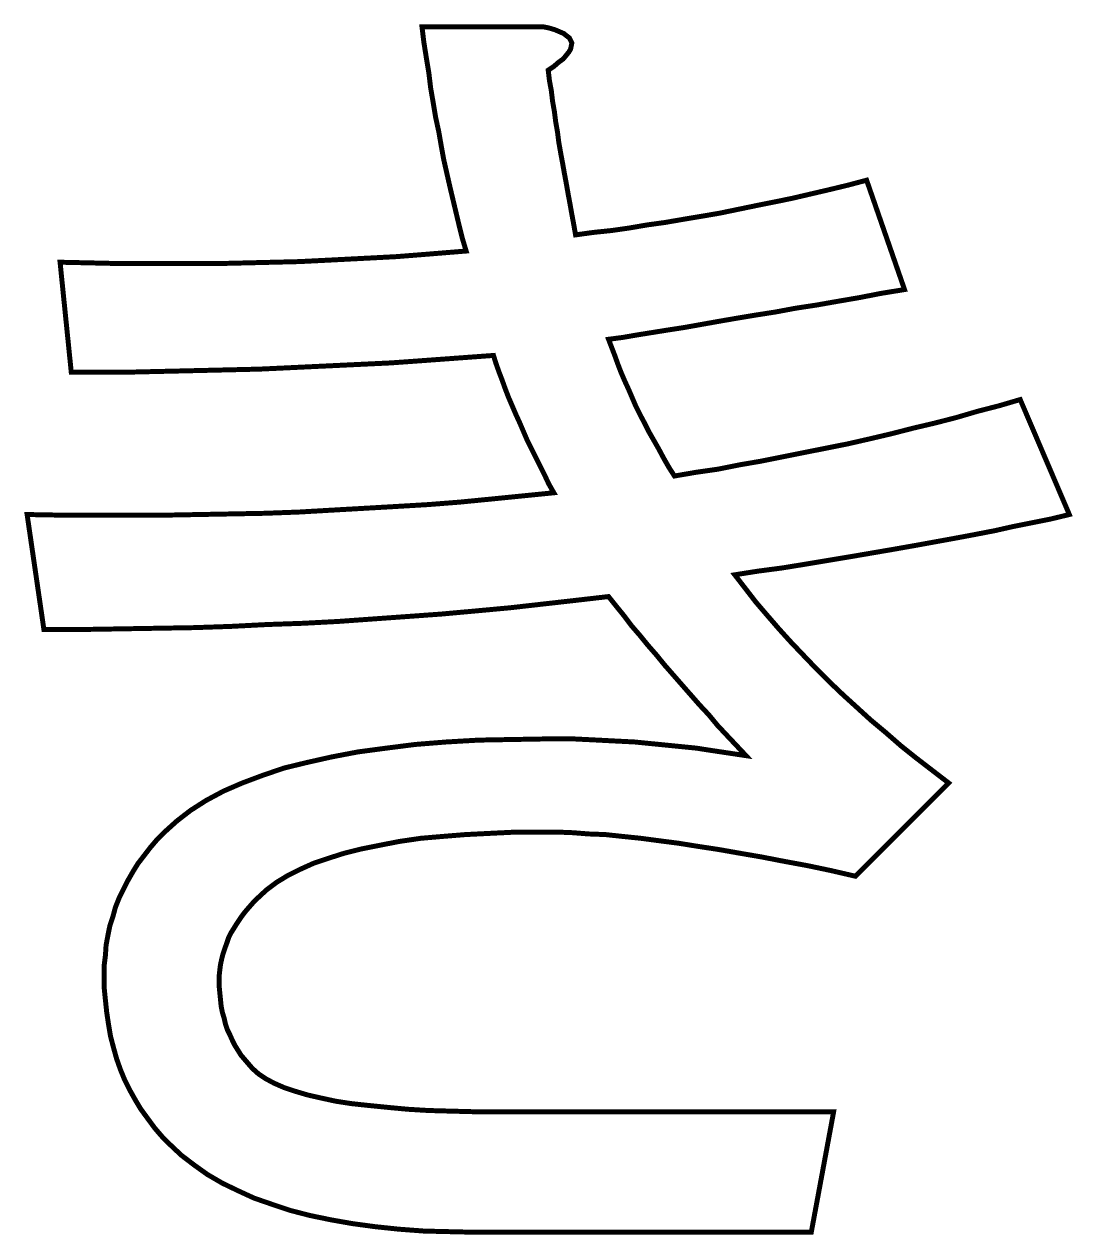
# Model space of a CAD drawing. Extents: x 26.3 to 68.4, y 182.2 to 230.9.
import ezdxf

# ---------------------------------------------------------------- set-up
doc = ezdxf.new("R2010")
doc.units = 0
doc.layers.get('0').update_dxf_attribs({"linetype": 'CONTINUOUS'})

msp = doc.modelspace()

# ---------------------------------------------------------------- linework, layer by layer
at = {"const_width": 0.2}
msp.add_lwpolyline([(49.775, 218.275), (49.9, 217.95), (50.025, 217.625), (50.15, 217.275), (50.275, 216.95), (50.425, 216.6), (50.575, 216.275), (50.725, 215.925), (50.875, 215.575), (51.05, 215.225), (51.225, 214.9), (51.4, 214.55), (51.6, 214.2), (51.8, 213.85), (52, 213.475), (52.2, 213.125), (52.425, 212.775), (53.3, 212.925), (54.175, 213.05), (55.05, 213.225), (55.925, 213.375), (56.8, 213.55), (57.675, 213.725), (58.55, 213.9), (59.425, 214.075), (60.3, 214.275), (61.15, 214.475), (62.025, 214.7), (62.875, 214.9), (63.75, 215.125), (64.6, 215.375), (65.475, 215.6), (66.325, 215.85), (68.3, 211.225), (67.575, 211.05), (66.825, 210.9), (66.075, 210.75), (65.3, 210.575), (64.525, 210.425), (63.725, 210.275), (62.9, 210.125), (62.075, 209.975), (61.225, 209.825), (60.35, 209.675), (59.475, 209.525), (58.575, 209.375), (57.675, 209.225), (56.75, 209.075), (55.8, 208.95), (54.85, 208.8), (55.275, 208.25), (55.7, 207.7), (56.15, 207.175), (56.625, 206.625), (57.1, 206.1), (57.6, 205.575), (58.125, 205.025), (58.65, 204.5), (59.2, 203.975), (59.75, 203.475), (60.325, 202.95), (60.925, 202.45), (61.525, 201.925), (62.15, 201.425), (62.8, 200.925), (63.45, 200.425), (59.7, 196.675), (58.725, 196.9), (57.775, 197.1), (56.825, 197.275), (55.925, 197.45), (55.05, 197.6), (54.2, 197.75), (53.375, 197.875), (52.6, 198), (51.825, 198.1), (51.075, 198.2), (50.35, 198.275), (49.65, 198.35), (48.975, 198.375), (48.35, 198.425), (47.725, 198.45), (47.125, 198.45), (46.05, 198.45), (45.025, 198.4), (44.025, 198.35), (43.1, 198.275), (42.225, 198.2), (41.375, 198.075), (40.6, 197.925), (39.85, 197.775), (39.15, 197.6), (38.525, 197.4), (37.925, 197.2), (37.375, 196.95), (36.875, 196.7), (36.425, 196.425), (36.025, 196.125), (35.675, 195.8), (35.475, 195.6), (35.3, 195.4), (35.15, 195.225), (35, 195.025), (34.85, 194.8), (34.725, 194.6), (34.6, 194.4), (34.5, 194.2), (34.425, 193.975), (34.35, 193.775), (34.275, 193.55), (34.225, 193.35), (34.175, 193.125), (34.15, 192.925), (34.125, 192.7), (34.125, 192.475), (34.125, 192.2), (34.15, 191.95), (34.175, 191.7), (34.2, 191.45), (34.25, 191.2), (34.325, 190.95), (34.375, 190.725), (34.45, 190.5), (34.55, 190.3), (34.65, 190.075), (34.75, 189.875), (34.875, 189.675), (35, 189.475), (35.15, 189.3), (35.3, 189.125), (35.45, 188.95), (35.7, 188.725), (36, 188.525), (36.325, 188.35), (36.725, 188.175), (37.175, 188.025), (37.675, 187.875), (38.225, 187.75), (38.8, 187.625), (39.45, 187.525), (40.15, 187.45), (40.9, 187.375), (41.7, 187.3), (42.525, 187.25), (43.425, 187.225), (44.375, 187.2), (45.375, 187.2), (58.825, 187.2), (57.925, 182.35), (44.475, 182.35), (43.4, 182.375), (42.35, 182.4), (41.35, 182.475), (40.4, 182.575), (39.475, 182.7), (38.625, 182.85), (37.775, 183.025), (37, 183.225), (36.25, 183.475), (35.525, 183.725), (34.875, 184.025), (34.25, 184.325), (33.65, 184.675), (33.125, 185.05), (32.6, 185.45), (32.15, 185.875), (31.825, 186.2), (31.525, 186.55), (31.25, 186.925), (30.975, 187.3), (30.75, 187.675), (30.525, 188.075), (30.325, 188.475), (30.15, 188.9), (30, 189.325), (29.875, 189.775), (29.75, 190.25), (29.675, 190.7), (29.6, 191.2), (29.55, 191.675), (29.5, 192.175), (29.5, 192.7), (29.5, 193.1), (29.55, 193.5), (29.575, 193.9), (29.65, 194.3), (29.725, 194.675), (29.85, 195.05), (29.95, 195.425), (30.1, 195.8), (30.275, 196.15), (30.45, 196.5), (30.65, 196.85), (30.85, 197.175), (31.1, 197.5), (31.35, 197.825), (31.625, 198.15), (31.925, 198.45), (32.425, 198.9), (32.975, 199.325), (33.6, 199.725), (34.3, 200.1), (35.05, 200.425), (35.85, 200.725), (36.725, 201.025), (37.65, 201.25), (38.65, 201.475), (39.7, 201.675), (40.825, 201.825), (42, 201.975), (43.25, 202.075), (44.55, 202.15), (45.925, 202.175), (47.35, 202.2), (47.85, 202.2), (48.35, 202.2), (48.85, 202.175), (49.35, 202.15), (49.825, 202.125), (50.325, 202.1), (50.825, 202.075), (51.325, 202.025), (51.825, 201.975), (52.325, 201.925), (52.825, 201.875), (53.325, 201.825), (53.8, 201.75), (54.3, 201.675), (54.8, 201.6), (55.3, 201.525), (54.925, 201.925), (54.525, 202.35), (54.15, 202.75), (53.8, 203.175), (53.425, 203.575), (53.075, 203.975), (52.725, 204.375), (52.375, 204.775), (52.025, 205.175), (51.7, 205.575), (51.35, 205.975), (51.025, 206.375), (50.7, 206.75), (50.4, 207.15), (50.075, 207.55), (49.775, 207.925), (48.475, 207.775), (47.15, 207.625), (45.825, 207.475), (44.475, 207.35), (43.1, 207.225), (41.725, 207.125), (40.325, 207.025), (38.925, 206.925), (37.5, 206.85), (36.05, 206.8), (34.6, 206.725), (33.125, 206.675), (31.625, 206.65), (30.125, 206.625), (28.6, 206.6), (27.075, 206.6), (26.4, 211.225), (27.8, 211.2), (29.2, 211.2), (30.575, 211.2), (31.95, 211.2), (33.3, 211.225), (34.65, 211.25), (35.975, 211.275), (37.325, 211.325), (38.625, 211.4), (39.95, 211.475), (41.25, 211.55), (42.525, 211.625), (43.8, 211.725), (45.075, 211.85), (46.325, 211.975), (47.575, 212.1), (47.375, 212.45), (47.2, 212.825), (47.025, 213.175), (46.85, 213.525), (46.675, 213.875), (46.5, 214.225), (46.35, 214.575), (46.2, 214.925), (46.05, 215.25), (45.9, 215.6), (45.75, 215.95), (45.625, 216.275), (45.5, 216.625), (45.375, 216.95), (45.25, 217.3), (45.15, 217.625), (44.125, 217.55), (43.1, 217.475), (42.075, 217.4), (41.025, 217.325), (39.975, 217.275), (38.925, 217.225), (37.875, 217.175), (36.825, 217.125), (35.75, 217.075), (34.7, 217.05), (33.625, 217.025), (32.55, 217), (31.45, 216.975), (30.375, 216.95), (29.275, 216.95), (28.175, 216.95), (27.725, 221.375), (28.85, 221.35), (29.95, 221.325), (31.05, 221.325), (32.125, 221.325), (33.2, 221.325), (34.25, 221.325), (35.3, 221.35), (36.325, 221.375), (37.35, 221.4), (38.35, 221.45), (39.325, 221.5), (40.3, 221.55), (41.25, 221.6), (42.2, 221.675), (43.125, 221.75), (44.05, 221.825), (43.9, 222.325), (43.775, 222.825), (43.65, 223.35), (43.525, 223.875), (43.4, 224.4), (43.275, 224.95), (43.15, 225.5), (43.05, 226.05), (42.95, 226.625), (42.825, 227.2), (42.725, 227.8), (42.625, 228.375), (42.55, 229), (42.45, 229.6), (42.35, 230.225), (42.275, 230.85), (47.125, 230.85), (47.375, 230.8), (47.625, 230.725), (47.8, 230.65), (47.975, 230.575), (48.1, 230.475), (48.2, 230.4), (48.25, 230.3), (48.3, 230.2), (48.275, 230.075), (48.25, 229.95), (48.175, 229.825), (48.075, 229.7), (47.95, 229.55), (47.775, 229.425), (47.575, 229.25), (47.35, 229.1), (47.4, 228.675), (47.475, 228.275), (47.525, 227.85), (47.6, 227.425), (47.65, 227.025), (47.725, 226.6), (47.775, 226.2), (47.85, 225.775), (47.925, 225.375), (48, 224.95), (48.075, 224.55), (48.15, 224.125), (48.225, 223.725), (48.3, 223.3), (48.375, 222.9), (48.45, 222.475), (49.175, 222.575), (49.9, 222.65), (50.6, 222.75), (51.325, 222.875), (52.05, 222.975), (52.775, 223.1), (53.525, 223.225), (54.25, 223.35), (54.975, 223.5), (55.7, 223.65), (56.45, 223.8), (57.175, 223.95), (57.925, 224.125), (58.675, 224.3), (59.4, 224.475), (60.15, 224.675), (61.675, 220.275), (60.75, 220.125), (59.85, 219.95), (58.975, 219.8), (58.125, 219.65), (57.3, 219.525), (56.5, 219.375), (55.7, 219.25), (54.95, 219.125), (54.225, 219), (53.525, 218.875), (52.825, 218.75), (52.175, 218.65), (51.55, 218.55), (50.925, 218.45), (50.35, 218.35), (49.775, 218.275)], close=True, dxfattribs=at)

doc.saveas('drawing.dxf')
